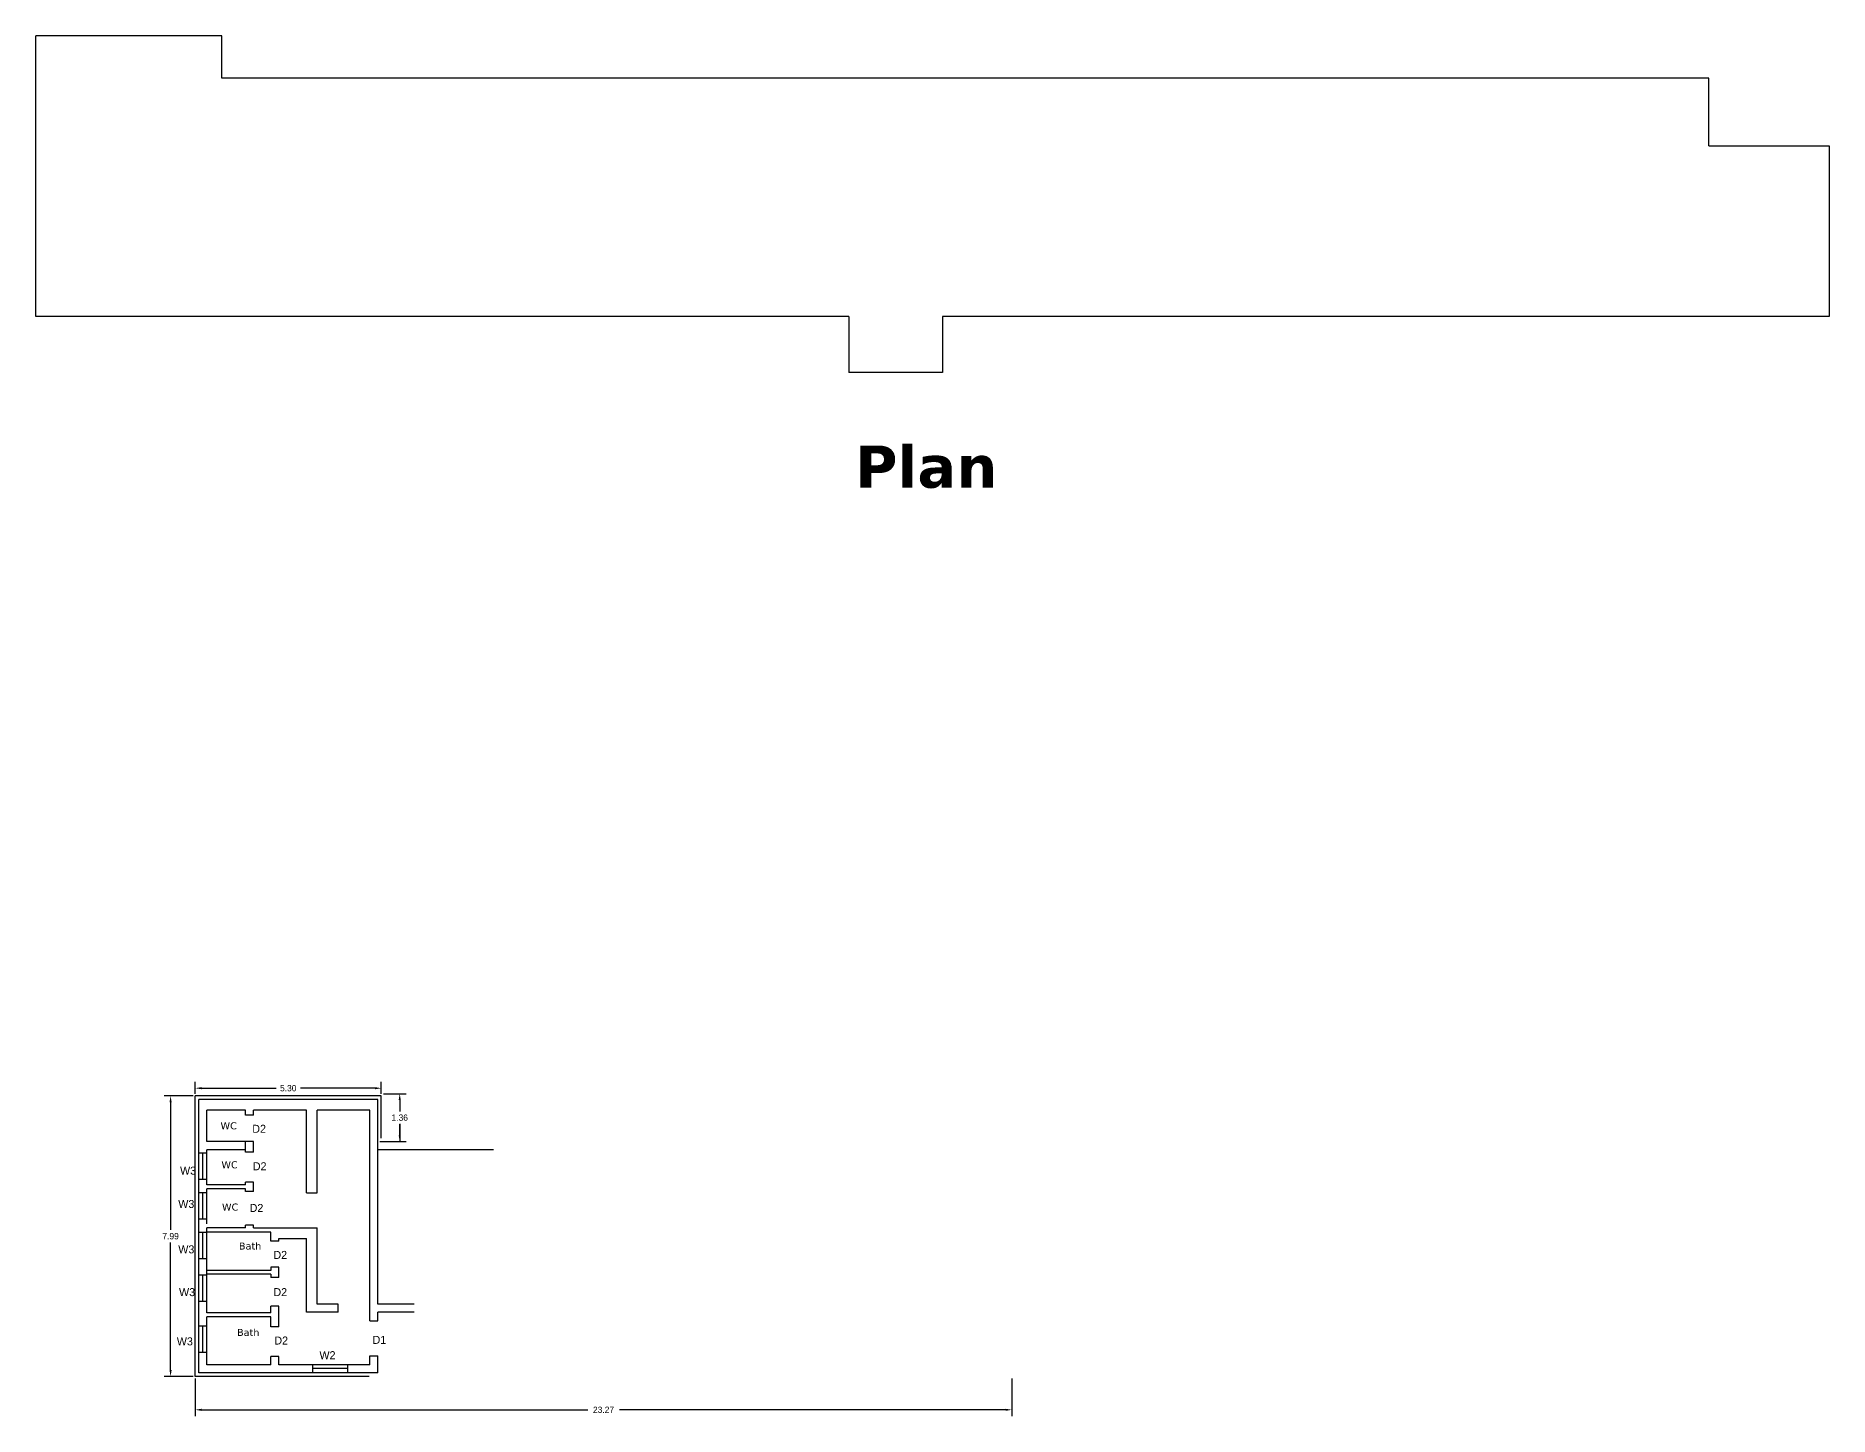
# Model space of a CAD drawing. Header units: inches. Extents: x 2 to 464, y 0 to 170.
# Drawn here: x 370.1 to 421.2, y 8.1 to 47.4 of the extents above; entities that cross this region are included whole.
import ezdxf

# ---------------------------------------------------------------- set-up
doc = ezdxf.new("R2010")
doc.units = ezdxf.units.IN
doc.header["$MEASUREMENT"] = 0
doc.linetypes.add('ACAD_ISO02W100', pattern=[15, 12, -3])
doc.layers.add('text', color=7, linetype='Continuous')
doc.styles.add('rs', font='GOTHIC.TTF')
doc.styles.get("Standard").update_dxf_attribs({"font": 'GOTHIC.TTF'})
doc.dimstyles.get("Standard").update_dxf_attribs({"dimtxt": 0.18, "dimasz": 0.18, "dimexe": 0.18, "dimexo": 0.0625, "dimgap": 0.09, "dimtad": 0, "dimtih": 1, "dimtoh": 1, "dimdec": 4, "dimzin": 0, "dimdsep": 46, "dimtxsty": 'Standard', "dimcen": 0.09, "dimadec": 0, "dimazin": 0, "dimtfac": 1, "dimtdec": 4, "dimtofl": 0, "dimtmove": 0, "dimatfit": 3, "dimfxl": 1, "dimtolj": 1, "dimtzin": 0, "dimarcsym": 0})

# ---------------------------------------------------------------- blocks, each defined once
blk = doc.blocks.new('*D45')
at = {"color": 0, "lineweight": -2, "transparency": 16777216}
for p, q in [((374.603, 17.186), (373.783, 17.186)), ((373.963, 17.006), (373.963, 13.371)), ((373.963, 9.376), (373.963, 13.011)), ((374.603, 9.196), (373.783, 9.196))]:
    blk.add_line(p, q, dxfattribs=at)
at = {"color": 0, "transparency": 16777216}
for points in [[(373.933, 17.006), (373.993, 17.006), (373.963, 17.186)], [(373.933, 9.376), (373.993, 9.376), (373.963, 9.196)]]:
    blk.add_solid(points, dxfattribs=at)
at = {"layer": 'Defpoints', "color": 0, "transparency": 16777216}
for p in [(374.665, 17.186), (373.963, 9.196), (374.665, 9.196)]:
    blk.add_point(p, dxfattribs=at)
at = {"color": 0, "transparency": 16777216, "insert": (373.963, 13.191), "char_height": 0.18, "attachment_point": 5}
blk.add_mtext('\\A1;7.99', dxfattribs=at)
blk = doc.blocks.new('*D46')
at = {"color": 0, "lineweight": -2, "transparency": 16777216}
for p, q in [((374.665, 17.249), (374.665, 17.587)), ((374.845, 17.407), (376.97, 17.407)), ((379.785, 17.407), (377.66, 17.407)), ((379.965, 17.249), (379.965, 17.587))]:
    blk.add_line(p, q, dxfattribs=at)
at = {"color": 0, "transparency": 16777216}
for points in [[(374.845, 17.437), (374.845, 17.377), (374.665, 17.407)], [(379.785, 17.437), (379.785, 17.377), (379.965, 17.407)]]:
    blk.add_solid(points, dxfattribs=at)
at = {"layer": 'Defpoints', "color": 0, "transparency": 16777216}
for p in [(379.965, 17.407), (374.665, 17.186), (379.965, 17.186)]:
    blk.add_point(p, dxfattribs=at)
at = {"color": 0, "transparency": 16777216, "insert": (377.315, 17.407), "char_height": 0.18, "attachment_point": 5}
blk.add_mtext('\\A1;5.30', dxfattribs=at)
blk = doc.blocks.new('*D47')
at = {"color": 0, "lineweight": -2, "transparency": 16777216}
for p, q in [((374.665, 9.134), (374.665, 8.067)), ((397.931, 9.134), (397.931, 8.067)), ((374.845, 8.247), (385.848, 8.247)), ((397.751, 8.247), (386.748, 8.247))]:
    blk.add_line(p, q, dxfattribs=at)
at = {"color": 0, "transparency": 16777216}
for points in [[(374.845, 8.277), (374.845, 8.217), (374.665, 8.247)], [(397.751, 8.277), (397.751, 8.217), (397.931, 8.247)]]:
    blk.add_solid(points, dxfattribs=at)
at = {"layer": 'Defpoints', "color": 0, "transparency": 16777216}
for p in [(374.665, 9.196), (397.931, 9.196), (397.931, 8.247)]:
    blk.add_point(p, dxfattribs=at)
at = {"color": 0, "transparency": 16777216, "insert": (386.298, 8.247), "char_height": 0.18, "attachment_point": 5}
blk.add_mtext('\\A1;23.27', dxfattribs=at)
blk = doc.blocks.new('*D44')
at = {"color": 0, "lineweight": -2, "transparency": 16777216}
for p, q in [((380.028, 17.249), (380.671, 17.249)), ((380.491, 17.069), (380.491, 16.747)), ((380.491, 16.066), (380.491, 16.387)), ((379.928, 15.886), (380.671, 15.886))]:
    blk.add_line(p, q, dxfattribs=at)
at = {"color": 0, "transparency": 16777216}
for points in [[(380.461, 17.069), (380.521, 17.069), (380.491, 17.249)], [(380.461, 16.066), (380.521, 16.066), (380.491, 15.886)]]:
    blk.add_solid(points, dxfattribs=at)
at = {"layer": 'Defpoints', "color": 0, "transparency": 16777216}
for p in [(379.965, 17.249), (379.865, 15.886), (380.491, 15.886)]:
    blk.add_point(p, dxfattribs=at)
at = {"color": 0, "transparency": 16777216, "insert": (380.491, 16.567), "char_height": 0.18, "attachment_point": 5}
blk.add_mtext('\\A1;1.36', dxfattribs=at)

msp = doc.modelspace()

# ---------------------------------------------------------------- linework, layer by layer
for p, q in [((375.425, 47.3811), (370.125, 47.3811)), ((370.125, 39.3911), (370.125, 47.3811)), ((375.425, 46.1811), (375.425, 47.3811)), ((417.785, 46.1811), (375.425, 46.1811)), ((417.785, 44.2511), (417.785, 46.1811)), ((417.785, 44.2511), (421.215, 44.2511)), ((421.215, 44.2511), (421.215, 39.3911)), ((393.29081, 39.3911), (370.125, 39.3911)), ((393.29081, 39.3911), (393.29081, 37.7911)), ((421.215, 39.3911), (395.95081, 39.3911)), ((395.95081, 39.3911), (395.95081, 37.7911)), ((395.95081, 37.7911), (393.29081, 37.7911)), ((379.96505, 17.18608), (374.66505, 17.18608)), ((374.66505, 9.19608), (374.66505, 17.18608)), ((379.86505, 17.08608), (374.76505, 17.08608)), ((374.76505, 9.29608), (374.76505, 17.08608)), ((379.86505, 11.25608), (379.86505, 17.08608)), ((379.96505, 15.98608), (379.96505, 17.18608)), ((376.09505, 16.78608), (374.99505, 16.78608)), ((376.09505, 16.78608), (374.99505, 16.78608)), ((374.99505, 15.88608), (374.99505, 16.78608)), ((376.09505, 16.63608), (376.09505, 16.78608)), ((376.32505, 16.63608), (376.09505, 16.63608)), ((377.83505, 16.78608), (376.32505, 16.78608)), ((377.83505, 16.78608), (376.32505, 16.78608)), ((376.32505, 16.63608), (376.32505, 16.78608)), ((377.83505, 14.42608), (377.83505, 16.78608)), ((379.63505, 16.78608), (378.13505, 16.78608)), ((379.63505, 16.78608), (378.13505, 16.78608)), ((378.13505, 14.42608), (378.13505, 16.78608)), ((379.63505, 10.78296), (379.63505, 16.78608)), ((376.32505, 15.88608), (374.99505, 15.88608)), ((376.09505, 15.58247), (376.09505, 15.88608)), ((376.32505, 15.58247), (376.32505, 15.88608)), ((374.99505, 15.56113), (374.76505, 15.56113)), ((374.87399, 15.56113), (374.87399, 14.81113)), ((376.09505, 15.65608), (374.99505, 15.65608)), ((374.99505, 14.65608), (374.99505, 15.65608)), ((376.32505, 15.58247), (376.09505, 15.58247)), ((383.16505, 15.65608), (379.86505, 15.65608)), ((374.99505, 14.81113), (374.76505, 14.81113)), ((374.99505, 14.42484), (374.76505, 14.42484)), ((374.87399, 14.42965), (374.87399, 13.67484)), ((376.09505, 14.65608), (374.99505, 14.65608)), ((376.09505, 14.54108), (374.99505, 14.54108)), ((374.99505, 13.54108), (374.99505, 14.54108)), ((376.09505, 14.65608), (376.09505, 14.73247)), ((376.32505, 14.73247), (376.09505, 14.73247)), ((376.09505, 14.46257), (376.09505, 14.54108)), ((376.32505, 14.46257), (376.09505, 14.46257)), ((376.32505, 14.46257), (376.32505, 14.73247)), ((377.83505, 14.42608), (378.13505, 14.42608)), ((374.99505, 13.67484), (374.76505, 13.67484)), ((374.99505, 13.29289), (374.76505, 13.29289)), ((374.87399, 13.29289), (374.87399, 12.54289)), ((376.09505, 13.42608), (374.99505, 13.42608)), ((376.09505, 13.42608), (374.99505, 13.42608)), ((374.99505, 12.42608), (374.99505, 13.42608)), ((376.81783, 13.31108), (374.99505, 13.31108)), ((376.32505, 13.50751), (376.09505, 13.50751)), ((376.09505, 13.42608), (376.09505, 13.50751)), ((376.32505, 13.42608), (376.32505, 13.50751)), ((376.32505, 13.42608), (378.13505, 13.42608)), ((376.81783, 13.05219), (376.81783, 13.31108)), ((376.81783, 13.05219), (376.81783, 13.31108)), ((378.13505, 13.12608), (378.13505, 13.42608)), ((377.04783, 13.05219), (376.81783, 13.05219)), ((377.04783, 13.05219), (376.81783, 13.05219)), ((377.04783, 13.05219), (377.04783, 13.12608)), ((377.04783, 13.12608), (377.83505, 13.12608)), ((377.83505, 11.02608), (377.83505, 13.12608)), ((378.13505, 11.25608), (378.13505, 13.12608)), ((374.99505, 12.54289), (374.76505, 12.54289)), ((374.99505, 11.01108), (374.99505, 12.42608)), ((377.04783, 12.31108), (376.81783, 12.31108)), ((376.81783, 12.31108), (376.81783, 12.21108)), ((377.04783, 12.01108), (377.04783, 12.31108)), ((374.99505, 12.0805), (374.76505, 12.0805)), ((374.87399, 12.0805), (374.87399, 11.3305)), ((376.81783, 12.21108), (374.99505, 12.21108)), ((376.81783, 12.11108), (374.99505, 12.11108)), ((376.81783, 12.11108), (376.81783, 12.01108)), ((377.04783, 12.01108), (376.81783, 12.01108)), ((374.99505, 11.3305), (374.76505, 11.3305)), ((378.73505, 11.25608), (378.13505, 11.25608)), ((378.73505, 11.02608), (378.73505, 11.25608)), ((380.90009, 11.25608), (379.86505, 11.25608)), ((376.81783, 11.01108), (374.99505, 11.01108)), ((376.81783, 10.89608), (374.99505, 10.89608)), ((374.99505, 9.52608), (374.99505, 10.89608)), ((376.81783, 11.01108), (376.81783, 11.20219)), ((377.04783, 11.20219), (376.81783, 11.20219)), ((376.81783, 11.01108), (376.81783, 11.20219)), ((376.81783, 10.61168), (376.81783, 10.89608)), ((376.81783, 10.61168), (376.81783, 10.89608)), ((377.04783, 10.61168), (377.04783, 11.20219)), ((378.73505, 11.02608), (377.83505, 11.02608)), ((379.63505, 10.78296), (379.86505, 10.78296)), ((380.90009, 11.02608), (379.86505, 11.02608)), ((379.86505, 10.78296), (379.86505, 11.02608)), ((374.99505, 10.62661), (374.76505, 10.62661)), ((374.87399, 10.62661), (374.87399, 9.87661)), ((377.04783, 10.61168), (376.81783, 10.61168)), ((374.99505, 9.87661), (374.76505, 9.87661)), ((376.81783, 9.52608), (376.81783, 9.76168)), ((377.04783, 9.76168), (376.81783, 9.76168)), ((376.81783, 9.52608), (376.81783, 9.76168)), ((377.04783, 9.52608), (377.04783, 9.76168)), ((379.63505, 9.52608), (379.63505, 9.78296)), ((379.63505, 9.78296), (379.86505, 9.78296)), ((379.86505, 9.29608), (379.86505, 9.78296)), ((379.86505, 9.29608), (374.76505, 9.29608)), ((376.81783, 9.52608), (374.99505, 9.52608)), ((379.63505, 9.52608), (377.04783, 9.52608)), ((378.00748, 9.52608), (378.00748, 9.29608)), ((379.00748, 9.42688), (378.00748, 9.42688)), ((379.00748, 9.52608), (379.00748, 9.29608)), ((379.62242, 9.19608), (374.66505, 9.19608))]:
    msp.add_line(p, q)
at = {"linetype": 'ACAD_ISO02W100', "ltscale": 0.1}
msp.add_line((380.49115, 16.39154), (380.49115, 15.88429), dxfattribs=at)

# ---------------------------------------------------------------- texts
for s, insert, char_height, width, attachment_point in [('{\\fVerdana|b1|i0|c0|p34;Plan}', (393.46719, 34.48814), 1.2, 174.942963, 7), ('{\\fVerdana|b0|i0|c0|p34;WC }', (375.84908, 16.4358), 0.2, 2.8617712, 3), ('{\\fVerdana|b0|i0|c0|p34;WC}', (375.87464, 15.32612), 0.2, 2.8617712, 3), ('{\\fVerdana|b0|i0|c0|p34;WC}', (375.89081, 14.12158), 0.2, 2.8617712, 3), ('{\\fVerdana|b0|i0|c0|p34;Bath}', (376.5476, 13.01171), 0.2, 2.8617712, 3), ('{\\fVerdana|b0|i0|c0|p34;Bath}', (376.49358, 10.5508), 0.2, 2.8617712, 3)]:
    msp.add_mtext(s, dxfattribs=dict(insert=insert, char_height=char_height, width=width, attachment_point=attachment_point))
at = {"layer": 'text', "style": 'rs'}
for s, p in [('D2', (376.2909, 16.13703)), ('W3', (374.23312, 14.94564)), ('D2', (376.30595, 15.06998)), ('W3', (374.18207, 13.99612)), ('D2', (376.21565, 13.88271)), ('W3', (374.1825, 12.70279)), ('D2', (376.89298, 12.54471)), ('W3', (374.20413, 11.48497)), ('D2', (376.89298, 11.48463)), ('W3', (374.1408, 10.08235)), ('D2', (376.91952, 10.10652)), ('D1', (379.71786, 10.12582)), ('W2', (378.2047, 9.68836))]:
    msp.add_text(s, height=0.228, dxfattribs=at).set_placement(p)

# ---------------------------------------------------------------- dimensions: what is measured, and where the dimension line sits
for base, p1, p2, picture, middle in [((379.96505, 17.40747), (374.66505, 17.18608), (379.96505, 17.18608), '*D46', (377.31505, 17.40747)), ((397.93087, 8.24689), (374.66505, 9.19608), (397.93087, 9.19608), '*D47', (386.29796, 8.24689))]:
    dim = msp.add_linear_dim(base=base, p1=p1, p2=p2, dimstyle='Standard', override={"dimdec": 2})
    dim.commit()
    dim.dimension.update_dxf_attribs({"geometry": picture, "text_midpoint": middle})
for base, p1, p2, override, picture, middle in [((373.96326, 9.19608), (374.66505, 17.18608), (374.66505, 9.19608), {"dimdec": 2, "dimrnd": 0}, '*D45', (373.96326, 13.19108)), ((380.49115, 15.88608), (379.96505, 17.24858), (379.86505, 15.88608), {"dimdec": 2}, '*D44', (380.49115, 16.56733))]:
    dim = msp.add_linear_dim(base=base, p1=p1, p2=p2, angle=90, dimstyle='Standard', override=override)
    dim.commit()
    dim.dimension.update_dxf_attribs({"geometry": picture, "text_midpoint": middle})

doc.saveas('drawing.dxf')
